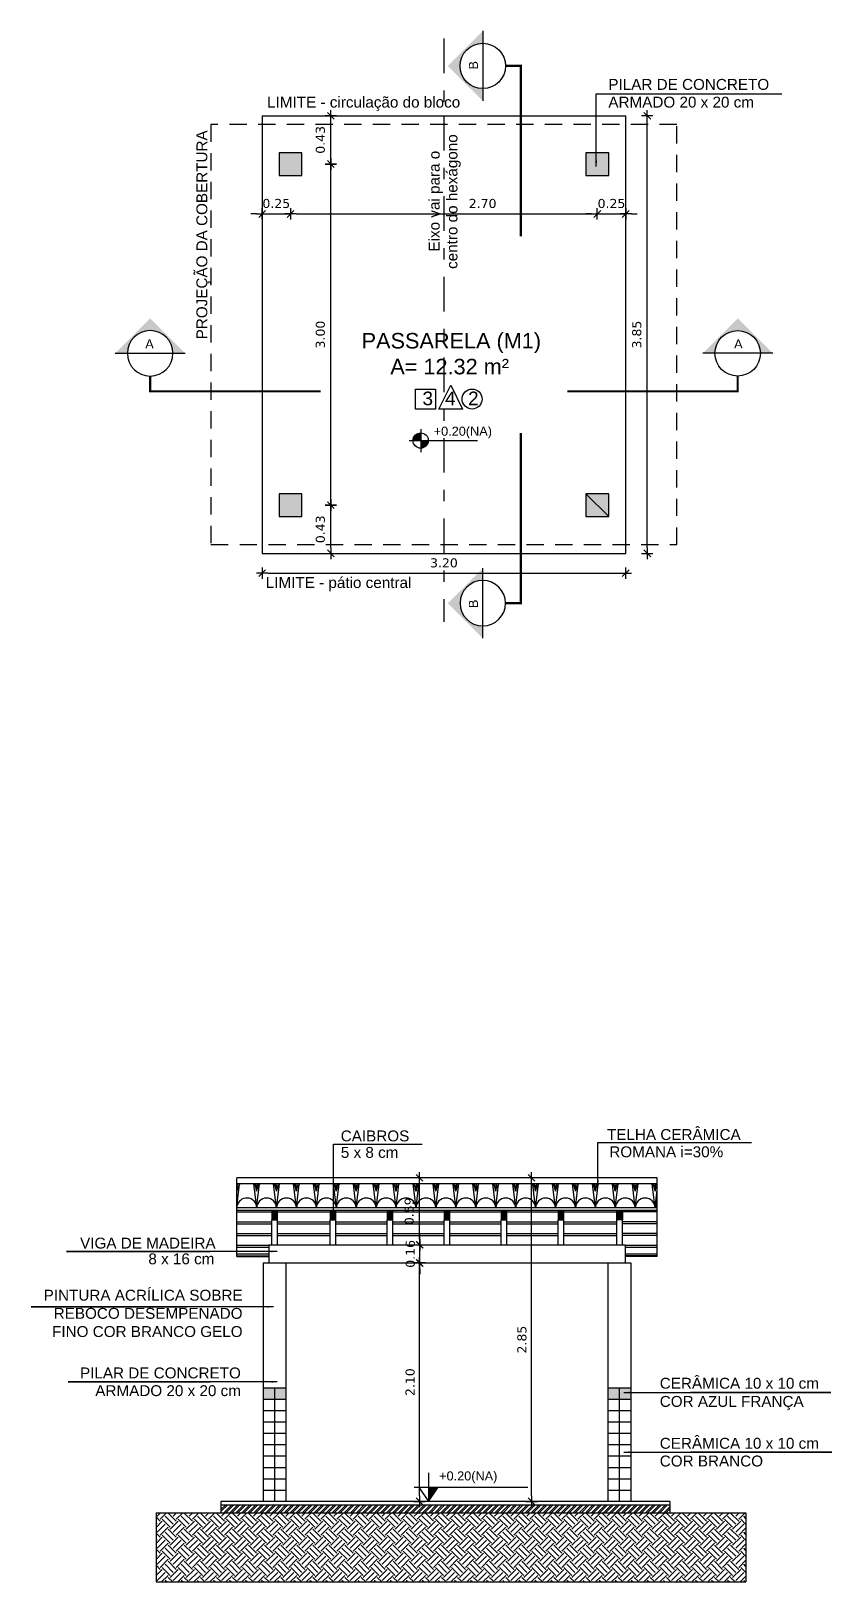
# Model space of a CAD drawing. Extents: x 82 to 278, y 2 to 93.
# Drawn here: x 111.96 to 119.01, y 27.45 to 41.11 of the extents above; entities that cross this region are included whole.
import ezdxf
from ezdxf.enums import TextEntityAlignment as Align

# ---------------------------------------------------------------- set-up
doc = ezdxf.new("R2010")
doc.units = 0
doc.header["$LTSCALE"] = 0.8
doc.header["$MEASUREMENT"] = 0
doc.linetypes.add('DASHDOT', pattern=[25.4, 12.7, -6.35, 0, -6.35])
doc.linetypes.add('HIDDEN', pattern=[9.525, 6.35, -3.175])
doc.layers.get('0').update_dxf_attribs({"linetype": 'CONTINUOUS'})
doc.layers.get('DEFPOINTS').update_dxf_attribs({"linetype": 'CONTINUOUS'})
for name, color, linetype in [('01', 1, 'CONTINUOUS'), ('0_HATCH', 1, 'CONTINUOUS'), ('A-01', 3, 'CONTINUOUS'), ('A-CHAO_FACHADA', 8, 'CONTINUOUS'), ('A-COTAS', 1, 'CONTINUOUS'), ('A-PARED-EIXO', 8, 'DASHDOT'), ('A-PAREDE', 5, 'CONTINUOUS'), ('A-PISOS-NIVEL', 1, 'CONTINUOUS'), ('A-PROJCOBERTURA', 7, 'HIDDEN'), ('ARQ-CTA-1_050', 1, 'CONTINUOUS'), ('ARQ-PIS-CORTE', 2, 'CONTINUOUS'), ('ARQ-SMB-1_050', 1, 'CONTINUOUS'), ('ARQ-SMB-1_100', 1, 'CONTINUOUS'), ('ARQ-TXT-1_050', 2, 'CONTINUOUS'), ('ARQ-TXT-1_075', 2, 'CONTINUOUS'), ('BL-AR-TELHA 2', 2, 'CONTINUOUS'), ('EST-MET-VISTA1', 1, 'CONTINUOUS')]:
    doc.layers.add(name, color=color, linetype=linetype)
doc.styles.add('A20', font='arial.ttf', dxfattribs={"height": 0.2})
doc.styles.add('ESC-50-A20', font='arial.ttf', dxfattribs={"height": 0.1})
doc.styles.add('FNDE Texto Cota 0025', font='verdana.ttf', dxfattribs={"height": 0.04})
doc.styles.add('FNDE Texto Cota 0050', font='verdana.ttf', dxfattribs={"height": 0.08})
doc.dimstyles.new('FNDE 1-0025', dxfattribs={"dimscale": 5, "dimtxt": 0.04, "dimasz": 0.01, "dimexe": 0.15, "dimexo": 0.15, "dimgap": 0.005, "dimtad": 1, "dimzin": 1, "dimdsep": 46, "dimtxsty": 'FNDE Texto Cota 0025', "dimblk": 'tic', "dimcen": 0.015, "dimdle": 0.15, "dimse1": 1, "dimse2": 1, "dimclrd": 251, "dimclre": 251, "dimclrt": 256, "dimaunit": 1, "dimadec": 3, "dimazin": 0, "dimtfac": 1, "dimtix": 1, "dimtmove": 2, "dimatfit": 3, "dimfxl": 0.15, "dimtvp": 1, "dimtolj": 1, "dimtzin": 0, "dimarcsym": 0})
doc.dimstyles.new('FNDE 1-0050', dxfattribs={"dimscale": 5, "dimtxt": 0.08, "dimasz": 0.01, "dimexe": 0.15, "dimexo": 0.15, "dimgap": 0.01, "dimtad": 1, "dimzin": 1, "dimdsep": 46, "dimtxsty": 'FNDE Texto Cota 0050', "dimblk": 'tic', "dimcen": 0.015, "dimdle": 0.15, "dimse1": 1, "dimse2": 1, "dimclrd": 251, "dimclre": 251, "dimclrt": 1, "dimaunit": 1, "dimadec": 3, "dimazin": 0, "dimtfac": 1, "dimtix": 1, "dimtmove": 2, "dimatfit": 3, "dimfxl": 0.15, "dimtvp": 1, "dimtolj": 1, "dimtzin": 0, "dimarcsym": 0})
pattern_1 = [(45, (218.75362, -30.493928), (-0.0067351921, 0.0067351921), [])]

# ---------------------------------------------------------------- blocks, each defined once
blk = doc.blocks.new('tic')
at = {"color": 251}
for p, q in [((-1, 0), (1, 0)), ((0, -1), (0, 1))]:
    blk.add_line(p, q, dxfattribs=at)
blk.add_line((-0.6, -0.6), (0.6, 0.6))
blk = doc.blocks.new('*D7')
at = {"layer": 'ARQ-CTA-1_050', "color": 251, "lineweight": -2, "transparency": 16777216}
blk.add_line((114.048, 36.332), (117.148, 36.332), dxfattribs=at)
at = {"layer": 'DEFPOINTS', "color": 0, "transparency": 16777216}
for p in [(113.998, 36.619), (117.198, 36.619), (117.198, 36.332)]:
    blk.add_point(p, dxfattribs=at)
at = {"layer": 'ARQ-CTA-1_050', "color": 251, "lineweight": -2, "transparency": 16777216, "xscale": 0.05, "yscale": 0.05, "zscale": 0.05, "rotation": 180}
blk.add_blockref('tic', (113.998, 36.332), dxfattribs=at)
at = {"layer": 'ARQ-CTA-1_050', "color": 251, "lineweight": -2, "transparency": 16777216, "xscale": 0.05, "yscale": 0.05, "zscale": 0.05}
blk.add_blockref('tic', (117.198, 36.332), dxfattribs=at)
at = {"layer": 'ARQ-CTA-1_050', "color": 1, "transparency": 16777216, "insert": (115.598, 36.423), "char_height": 0.08, "attachment_point": 5, "style": 'FNDE Texto Cota 0050'}
blk.add_mtext('\\A1;3.20', dxfattribs=at)
blk = doc.blocks.new('*D8')
at = {"layer": 'ARQ-CTA-1_050', "color": 251, "lineweight": -2, "transparency": 16777216}
blk.add_line((117.388, 36.557), (117.388, 40.311), dxfattribs=at)
at = {"layer": 'DEFPOINTS', "color": 0, "transparency": 16777216}
for p in [(116.492, 40.361), (117.388, 40.361), (116.492, 36.507)]:
    blk.add_point(p, dxfattribs=at)
at = {"layer": 'ARQ-CTA-1_050', "color": 251, "lineweight": -2, "transparency": 16777216, "xscale": 0.05, "yscale": 0.05, "zscale": 0.05}
for p, rotation in [((117.388, 40.361), 90), ((117.388, 36.507), 270)]:
    blk.add_blockref('tic', p, dxfattribs=dict(at, rotation=rotation))
at = {"layer": 'ARQ-CTA-1_050', "color": 1, "transparency": 16777216, "insert": (117.296, 38.434), "char_height": 0.08, "attachment_point": 5, "rotation": 90, "style": 'FNDE Texto Cota 0050'}
blk.add_mtext('\\A1;3.85', dxfattribs=at)
blk = doc.blocks.new('*D22')
at = {"layer": 'ARQ-CTA-1_050', "color": 251, "lineweight": -2, "transparency": 16777216}
for p, q in [((113.948, 39.496), (113.898, 39.496)), ((113.998, 39.496), (114.248, 39.496)), ((114.298, 39.496), (114.348, 39.496))]:
    blk.add_line(p, q, dxfattribs=at)
at = {"layer": 'DEFPOINTS', "color": 0, "transparency": 16777216}
for p in [(113.998, 40.361), (114.248, 39.936), (114.248, 39.496)]:
    blk.add_point(p, dxfattribs=at)
at = {"layer": 'ARQ-CTA-1_050', "color": 251, "lineweight": -2, "transparency": 16777216, "xscale": 0.05, "yscale": 0.05, "zscale": 0.05}
blk.add_blockref('tic', (113.998, 39.496), dxfattribs=at)
at = {"layer": 'ARQ-CTA-1_050', "color": 251, "lineweight": -2, "transparency": 16777216, "xscale": 0.05, "yscale": 0.05, "zscale": 0.05, "rotation": 180}
blk.add_blockref('tic', (114.248, 39.496), dxfattribs=at)
at = {"layer": 'ARQ-CTA-1_050', "color": 1, "transparency": 16777216, "insert": (114.123, 39.588), "char_height": 0.08, "attachment_point": 5, "style": 'FNDE Texto Cota 0050'}
blk.add_mtext('\\A1;0.25', dxfattribs=at)
blk = doc.blocks.new('*D23')
at = {"layer": 'ARQ-CTA-1_050', "color": 251, "lineweight": -2, "transparency": 16777216}
blk.add_line((114.298, 39.496), (116.898, 39.496), dxfattribs=at)
at = {"layer": 'DEFPOINTS', "color": 0, "transparency": 16777216}
for p in [(114.248, 39.936), (116.948, 39.936), (116.948, 39.496)]:
    blk.add_point(p, dxfattribs=at)
at = {"layer": 'ARQ-CTA-1_050', "color": 251, "lineweight": -2, "transparency": 16777216, "xscale": 0.05, "yscale": 0.05, "zscale": 0.05, "rotation": 180}
blk.add_blockref('tic', (114.248, 39.496), dxfattribs=at)
at = {"layer": 'ARQ-CTA-1_050', "color": 251, "lineweight": -2, "transparency": 16777216, "xscale": 0.05, "yscale": 0.05, "zscale": 0.05}
blk.add_blockref('tic', (116.948, 39.496), dxfattribs=at)
at = {"layer": 'ARQ-CTA-1_050', "color": 1, "transparency": 16777216, "insert": (115.939, 39.588), "char_height": 0.08, "attachment_point": 5, "style": 'FNDE Texto Cota 0050'}
blk.add_mtext('\\A1;2.70', dxfattribs=at)
blk = doc.blocks.new('*D24')
at = {"layer": 'ARQ-CTA-1_050', "color": 251, "lineweight": -2, "transparency": 16777216}
for p, q in [((116.898, 39.496), (116.848, 39.496)), ((116.948, 39.496), (117.198, 39.496)), ((117.248, 39.496), (117.298, 39.496))]:
    blk.add_line(p, q, dxfattribs=at)
at = {"layer": 'DEFPOINTS', "color": 0, "transparency": 16777216}
for p in [(116.948, 39.936), (117.198, 39.936), (117.198, 39.496)]:
    blk.add_point(p, dxfattribs=at)
at = {"layer": 'ARQ-CTA-1_050', "color": 251, "lineweight": -2, "transparency": 16777216, "xscale": 0.05, "yscale": 0.05, "zscale": 0.05}
blk.add_blockref('tic', (116.948, 39.496), dxfattribs=at)
at = {"layer": 'ARQ-CTA-1_050', "color": 251, "lineweight": -2, "transparency": 16777216, "xscale": 0.05, "yscale": 0.05, "zscale": 0.05, "rotation": 180}
blk.add_blockref('tic', (117.198, 39.496), dxfattribs=at)
at = {"layer": 'ARQ-CTA-1_050', "color": 1, "transparency": 16777216, "insert": (117.073, 39.588), "char_height": 0.08, "attachment_point": 5, "style": 'FNDE Texto Cota 0050'}
blk.add_mtext('\\A1;0.25', dxfattribs=at)
blk = doc.blocks.new('*D25')
at = {"layer": 'ARQ-CTA-1_050', "color": 251, "lineweight": -2, "transparency": 16777216}
blk.add_line((114.603, 36.557), (114.603, 36.882), dxfattribs=at)
at = {"layer": 'DEFPOINTS', "color": 0, "transparency": 16777216}
for p in [(114.248, 36.932), (114.603, 36.932), (113.998, 36.507)]:
    blk.add_point(p, dxfattribs=at)
at = {"layer": 'ARQ-CTA-1_050', "color": 251, "lineweight": -2, "transparency": 16777216, "xscale": 0.05, "yscale": 0.05, "zscale": 0.05}
for p, rotation in [((114.603, 36.932), 90), ((114.603, 36.507), 270)]:
    blk.add_blockref('tic', p, dxfattribs=dict(at, rotation=rotation))
at = {"layer": 'ARQ-CTA-1_050', "color": 1, "transparency": 16777216, "insert": (114.511, 36.719), "char_height": 0.08, "attachment_point": 5, "rotation": 90, "style": 'FNDE Texto Cota 0050'}
blk.add_mtext('\\A1;0.43', dxfattribs=at)
blk = doc.blocks.new('*D26')
at = {"layer": 'ARQ-CTA-1_050', "color": 251, "lineweight": -2, "transparency": 16777216}
blk.add_line((114.603, 36.982), (114.603, 39.886), dxfattribs=at)
at = {"layer": 'DEFPOINTS', "color": 0, "transparency": 16777216}
for p in [(114.248, 39.936), (114.603, 39.936), (114.248, 36.932)]:
    blk.add_point(p, dxfattribs=at)
at = {"layer": 'ARQ-CTA-1_050', "color": 251, "lineweight": -2, "transparency": 16777216, "xscale": 0.05, "yscale": 0.05, "zscale": 0.05}
for p, rotation in [((114.603, 39.936), 90), ((114.603, 36.932), 270)]:
    blk.add_blockref('tic', p, dxfattribs=dict(at, rotation=rotation))
at = {"layer": 'ARQ-CTA-1_050', "color": 1, "transparency": 16777216, "insert": (114.511, 38.434), "char_height": 0.08, "attachment_point": 5, "rotation": 90, "style": 'FNDE Texto Cota 0050'}
blk.add_mtext('\\A1;3.00', dxfattribs=at)
blk = doc.blocks.new('*D27')
at = {"layer": 'ARQ-CTA-1_050', "color": 251, "lineweight": -2, "transparency": 16777216}
blk.add_line((114.603, 39.986), (114.603, 40.311), dxfattribs=at)
at = {"layer": 'DEFPOINTS', "color": 0, "transparency": 16777216}
for p in [(114.248, 40.361), (114.603, 40.361), (114.248, 39.936)]:
    blk.add_point(p, dxfattribs=at)
at = {"layer": 'ARQ-CTA-1_050', "color": 251, "lineweight": -2, "transparency": 16777216, "xscale": 0.05, "yscale": 0.05, "zscale": 0.05}
for p, rotation in [((114.603, 40.361), 90), ((114.603, 39.936), 270)]:
    blk.add_blockref('tic', p, dxfattribs=dict(at, rotation=rotation))
at = {"layer": 'ARQ-CTA-1_050', "color": 1, "transparency": 16777216, "insert": (114.511, 40.149), "char_height": 0.08, "attachment_point": 5, "rotation": 90, "style": 'FNDE Texto Cota 0050'}
blk.add_mtext('\\A1;0.43', dxfattribs=at)
blk = doc.blocks.new('FNDE-Ind Corte-1_050')
blk.add_hatch(color=251).paths.add_polyline_path([(242.306, -4.253), (242.414, -4.253, -1), (242.814, -4.253), (242.922, -4.253), (242.614, -3.945)])
at = {"color": 251, "linetype": 'Continuous'}
blk.add_line((242.922, -4.253), (242.306, -4.253), dxfattribs=at)
blk.add_circle((242.614, -4.253), 0.2, dxfattribs=at)
blk = doc.blocks.new('*D28')
at = {"layer": 'ARQ-CTA-1_050', "color": 251, "lineweight": -2, "transparency": 16777216}
blk.add_line((115.384, 28.208), (115.384, 30.208), dxfattribs=at)
at = {"layer": 'DEFPOINTS', "color": 0, "transparency": 16777216}
for p in [(115.384, 30.258), (115.384, 30.258), (115.384, 28.158)]:
    blk.add_point(p, dxfattribs=at)
at = {"layer": 'ARQ-CTA-1_050', "color": 251, "lineweight": -2, "transparency": 16777216, "xscale": 0.05, "yscale": 0.05, "zscale": 0.05}
for p, rotation in [((115.384, 30.258), 90), ((115.384, 28.158), 270)]:
    blk.add_blockref('tic', p, dxfattribs=dict(at, rotation=rotation))
at = {"layer": 'ARQ-CTA-1_050', "color": 1, "transparency": 16777216, "insert": (115.301, 29.208), "char_height": 0.08, "attachment_point": 5, "rotation": 90, "style": 'FNDE Texto Cota 0050'}
blk.add_mtext('\\A1;2.10', dxfattribs=at)
blk = doc.blocks.new('*D29')
at = {"layer": 'ARQ-CTA-1_050', "color": 251, "lineweight": -2, "transparency": 16777216}
for p, q in [((115.386, 30.468), (115.386, 30.518)), ((115.386, 30.258), (115.386, 30.418)), ((115.386, 30.208), (115.386, 30.158))]:
    blk.add_line(p, q, dxfattribs=at)
at = {"layer": 'DEFPOINTS', "color": 0, "transparency": 16777216}
for p in [(115.386, 30.418), (115.386, 30.418), (115.386, 30.258)]:
    blk.add_point(p, dxfattribs=at)
at = {"layer": 'ARQ-CTA-1_050', "color": 251, "lineweight": -2, "transparency": 16777216, "xscale": 0.05, "yscale": 0.05, "zscale": 0.05}
for p, rotation in [((115.386, 30.418), 270), ((115.386, 30.258), 90)]:
    blk.add_blockref('tic', p, dxfattribs=dict(at, rotation=rotation))
at = {"layer": 'ARQ-CTA-1_050', "color": 1, "transparency": 16777216, "insert": (115.303, 30.338), "char_height": 0.08, "attachment_point": 5, "rotation": 90, "style": 'FNDE Texto Cota 0050'}
blk.add_mtext('\\A1;0.16', dxfattribs=at)
blk = doc.blocks.new('*D30')
at = {"layer": 'ARQ-CTA-1_050', "color": 251, "lineweight": -2, "transparency": 16777216}
blk.add_line((115.384, 30.468), (115.384, 30.958), dxfattribs=at)
at = {"layer": 'DEFPOINTS', "color": 0, "transparency": 16777216}
for p in [(115.384, 31.008), (115.384, 31.008), (115.384, 30.418)]:
    blk.add_point(p, dxfattribs=at)
at = {"layer": 'ARQ-CTA-1_050', "color": 251, "lineweight": -2, "transparency": 16777216, "xscale": 0.05, "yscale": 0.05, "zscale": 0.05}
for p, rotation in [((115.384, 31.008), 90), ((115.384, 30.418), 270)]:
    blk.add_blockref('tic', p, dxfattribs=dict(at, rotation=rotation))
at = {"layer": 'ARQ-CTA-1_050', "color": 1, "transparency": 16777216, "insert": (115.293, 30.713), "char_height": 0.08, "attachment_point": 5, "rotation": 90, "style": 'FNDE Texto Cota 0050'}
blk.add_mtext('\\A1;0.59', dxfattribs=at)
blk = doc.blocks.new('*D31')
at = {"layer": 'ARQ-CTA-1_050', "color": 251, "lineweight": -2, "transparency": 16777216}
blk.add_line((116.369, 28.208), (116.369, 30.958), dxfattribs=at)
at = {"layer": 'DEFPOINTS', "color": 0, "transparency": 16777216}
for p in [(116.369, 31.008), (116.369, 31.008), (116.369, 28.158)]:
    blk.add_point(p, dxfattribs=at)
at = {"layer": 'ARQ-CTA-1_050', "color": 251, "lineweight": -2, "transparency": 16777216, "xscale": 0.05, "yscale": 0.05, "zscale": 0.05}
for p, rotation in [((116.369, 31.008), 90), ((116.369, 28.158), 270)]:
    blk.add_blockref('tic', p, dxfattribs=dict(at, rotation=rotation))
at = {"layer": 'ARQ-CTA-1_050', "color": 1, "transparency": 16777216, "insert": (116.285, 29.583), "char_height": 0.08, "attachment_point": 5, "rotation": 90, "style": 'FNDE Texto Cota 0050'}
blk.add_mtext('\\A1;2.85', dxfattribs=at)
blk = doc.blocks.new('FNDE-Nível Planta-1_050')
at = {"linetype": 'Continuous', "ltscale": 0.5}
h = blk.add_hatch(color=251, dxfattribs=at)
h.paths.add_polyline_path([(135.698, 5.827), (135.698, 5.894, 0.414214), (135.631, 5.827)])
h.paths.add_polyline_path([(135.698, 5.827), (135.698, 5.76, 0.414214), (135.766, 5.827)])
at = {"color": 251}
for p, q in [((135.698, 5.928), (135.698, 5.726)), ((135.598, 5.827), (135.766, 5.827)), ((135.766, 5.827), (136.198, 5.827))]:
    blk.add_line(p, q, dxfattribs=at)
blk.add_circle((135.698, 5.827), 0.0672, dxfattribs=at)
blk = doc.blocks.new('FNDE-Nível Corte-1_050')
blk.add_hatch(color=251).paths.add_polyline_path([(140.657, -0.187), (140.741, -0.187), (140.657, -0.313)])
at = {"color": 251}
for p, q in [((140.657, -0.061), (140.657, -0.313)), ((140.531, -0.187), (141.531, -0.187))]:
    blk.add_line(p, q, dxfattribs=at)
blk.add_lwpolyline([(140.573, -0.187), (140.657, -0.313), (140.741, -0.187)], dxfattribs=at)

msp = doc.modelspace()

# ---------------------------------------------------------------- hatches: boundary and pattern name
h = msp.add_hatch()
h.set_pattern_fill('EARTH', color=252, scale=0.4, angle=45)
h.set_pattern_definition([(45, (1.51979, 0), (1e-17, 0.14142136), [0.1, -0.1]), (45, (1.49327, 0.02652), (1e-17, 0.14142136), [0.1, -0.1]), (45, (1.46676, 0.05303), (1e-17, 0.14142136), [0.1, -0.1]), (135, (1.46676, 0.07071), (-0.14142136, 3e-17), [0.1, -0.1]), (135, (1.49327, 0.09723), (-0.14142136, 3e-17), [0.1, -0.1]), (135, (1.51979, 0.12374), (-0.14142136, 3e-17), [0.1, -0.1])])
h.paths.add_polyline_path([(118.25671, 28.05792), (113.06443, 28.05792), (113.06443, 27.44827), (118.25671, 27.44827)])
h = msp.add_hatch()
h.set_pattern_fill('ANSI32', color=251, scale=0.1)
h.set_pattern_definition([(45, (879.721962, 127.75905), (-0.0265165043, 0.0265165043), []), (45, (879.73964, 127.75905), (-0.0265165043, 0.0265165043), [])])
h.paths.add_polyline_path([(117.58304, 28.05792), (117.58304, 28.12792), (113.63562, 28.12792), (113.63562, 28.05792)])
at = {"layer": '0_HATCH'}
for points in [[(114.00853, 29.15792), (114.20853, 29.15792), (114.20853, 29.05792), (114.00853, 29.05792)], [(117.04445, 29.15792), (117.24445, 29.15792), (117.24445, 29.05792), (117.04445, 29.05792)]]:
    msp.add_hatch(color=160, dxfattribs=at).paths.add_polyline_path(points)
at = {"layer": 'A-COTAS'}
h = msp.add_hatch(color=253, dxfattribs=at)
h.dxf.hatch_style = 1
h.paths.add_polyline_path([(114.34838, 40.03592), (114.14838, 40.03592), (114.14838, 39.83592), (114.34838, 39.83592)])
h = msp.add_hatch(color=253, dxfattribs=at)
h.dxf.hatch_style = 1
h.paths.add_polyline_path([(117.04838, 40.03592), (116.84838, 40.03592), (116.84838, 39.83592), (117.04838, 39.83592)])
h = msp.add_hatch(color=253, dxfattribs=at)
h.dxf.hatch_style = 1
h.paths.add_polyline_path([(114.34838, 37.03184), (114.14838, 37.03184), (114.14838, 36.83184), (114.34838, 36.83184)])
h = msp.add_hatch(color=253, dxfattribs=at)
h.dxf.hatch_style = 1
h.paths.add_polyline_path([(117.04838, 37.03184), (116.84838, 37.03184), (116.84838, 36.83184), (117.04838, 36.83184)])
h = msp.add_hatch(dxfattribs=at)
h.set_pattern_fill('ANSI31', color=252, scale=0.003)
h.set_pattern_definition(pattern_1)
h.paths.add_polyline_path([(114.13353, 30.71936), (114.08353, 30.71936), (114.08353, 30.63718), (114.13353, 30.63718)])
h = msp.add_hatch(dxfattribs=at)
h.set_pattern_fill('ANSI31', color=252, scale=0.003)
h.set_pattern_definition([(45, (219.268384, -30.493928), (-0.0067351921, 0.0067351921), [])])
h.paths.add_polyline_path([(114.64829, 30.71936), (114.59829, 30.71936), (114.59829, 30.63718), (114.64829, 30.63718)])
h = msp.add_hatch(dxfattribs=at)
h.set_pattern_fill('ANSI31', color=252, scale=0.003)
h.set_pattern_definition([(45, (219.769984, -30.493928), (-0.0067351921, 0.0067351921), [])])
h.paths.add_polyline_path([(115.14989, 30.71936), (115.09989, 30.71936), (115.09989, 30.63718), (115.14989, 30.63718)])
h = msp.add_hatch(dxfattribs=at)
h.set_pattern_fill('ANSI31', color=252, scale=0.003)
h.set_pattern_definition([(45, (220.271584, -30.493928), (-0.0067351921, 0.0067351921), [])])
h.paths.add_polyline_path([(115.65149, 30.71936), (115.60149, 30.71936), (115.60149, 30.63718), (115.65149, 30.63718)])
h = msp.add_hatch(dxfattribs=at)
h.set_pattern_fill('ANSI31', color=252, scale=0.003)
h.set_pattern_definition([(45, (220.773184, -30.493928), (-0.0067351921, 0.0067351921), [])])
h.paths.add_polyline_path([(116.15309, 30.71936), (116.10309, 30.71936), (116.10309, 30.63718), (116.15309, 30.63718)])
h = msp.add_hatch(dxfattribs=at)
h.set_pattern_fill('ANSI31', color=252, scale=0.003)
h.set_pattern_definition([(45, (221.274784, -30.493928), (-0.0067351921, 0.0067351921), [])])
h.paths.add_polyline_path([(116.65469, 30.71936), (116.60469, 30.71936), (116.60469, 30.63718), (116.65469, 30.63718)])
h = msp.add_hatch(dxfattribs=at)
h.set_pattern_fill('ANSI31', color=252, scale=0.003)
h.set_pattern_definition(pattern_1)
h.paths.add_polyline_path([(117.11945, 30.71936), (117.16945, 30.71936), (117.16945, 30.63718), (117.11945, 30.63718)])

# ---------------------------------------------------------------- linework, layer by layer
at = {"color": 252}
msp.add_line((113.06443, 27.44827), (118.25671, 27.44827), dxfattribs=at)
for points in [[(113.06443, 28.05792), (113.06443, 27.44827)], [(118.25671, 28.05792), (118.25671, 27.44827)]]:
    msp.add_lwpolyline(points, dxfattribs=at)
at = {"layer": '01', "color": 251}
for p, q in [((114.00853, 29.15792), (114.20853, 29.15792)), ((114.10853, 29.15792), (114.10853, 28.15792)), ((117.04445, 29.15792), (117.24445, 29.15792)), ((117.14445, 28.15792), (117.14445, 29.15792)), ((114.00853, 29.05792), (114.20853, 29.05792)), ((114.00853, 28.95792), (114.20853, 28.95792)), ((117.04445, 29.05792), (117.24445, 29.05792)), ((117.04445, 28.95792), (117.24445, 28.95792)), ((114.00853, 28.85792), (114.20853, 28.85792)), ((117.04445, 28.85792), (117.24445, 28.85792)), ((114.00853, 28.75792), (114.20853, 28.75792)), ((117.04445, 28.75792), (117.24445, 28.75792)), ((114.00853, 28.65792), (114.20853, 28.65792)), ((114.00853, 28.55792), (114.20853, 28.55792)), ((117.04445, 28.65792), (117.24445, 28.65792)), ((117.04445, 28.55792), (117.24445, 28.55792)), ((114.00853, 28.45792), (114.20853, 28.45792)), ((117.04445, 28.45792), (117.24445, 28.45792)), ((114.00853, 28.35792), (114.20853, 28.35792)), ((117.04445, 28.35792), (117.24445, 28.35792)), ((114.00853, 28.25792), (114.20853, 28.25792)), ((117.04445, 28.25792), (117.24445, 28.25792))]:
    msp.add_line(p, q, dxfattribs=at)
at = {"layer": 'A-01'}
for p, q in [((117.47649, 31.00792), (113.77649, 31.00792)), ((113.77649, 30.31391), (113.77649, 31.00792)), ((117.47649, 30.31391), (117.47649, 31.00792)), ((117.47649, 30.95584), (113.77649, 30.95584)), ((113.77649, 30.71936), (113.77649, 30.76936)), ((117.47649, 30.74235), (113.77649, 30.74235)), ((113.77649, 30.31391), (114.05853, 30.31391)), ((117.47649, 30.31391), (117.19445, 30.31391))]:
    msp.add_line(p, q, dxfattribs=at)
at = {"layer": 'A-CHAO_FACHADA'}
for p, q in [((117.04838, 36.83184), (116.84838, 37.03184)), ((113.77649, 30.70731), (114.08353, 30.70731)), ((113.77649, 30.6211), (114.08353, 30.6211)), ((113.77649, 30.60386), (114.08353, 30.60386)), ((114.13353, 30.70731), (114.59829, 30.70731)), ((114.13353, 30.6211), (114.59829, 30.6211)), ((114.13353, 30.60386), (114.59829, 30.60386)), ((114.64829, 30.70731), (115.09989, 30.70731)), ((114.64829, 30.6211), (115.09989, 30.6211)), ((114.64829, 30.60386), (115.09989, 30.60386)), ((115.14989, 30.70731), (115.60149, 30.70731)), ((115.14989, 30.6211), (115.60149, 30.6211)), ((115.14989, 30.60386), (115.60149, 30.60386)), ((115.65149, 30.70731), (116.10309, 30.70731)), ((115.65149, 30.6211), (116.10309, 30.6211)), ((115.65149, 30.60386), (116.10309, 30.60386)), ((116.15309, 30.70731), (116.60469, 30.70731)), ((116.15309, 30.6211), (116.60469, 30.6211)), ((116.15309, 30.60386), (116.60469, 30.60386)), ((116.65469, 30.70731), (117.11945, 30.70731)), ((116.65469, 30.6211), (117.11945, 30.6211)), ((116.65469, 30.60386), (117.11945, 30.60386)), ((117.47649, 30.70731), (117.16945, 30.70731)), ((117.47649, 30.6211), (117.16945, 30.6211)), ((117.47649, 30.60386), (117.16945, 30.60386)), ((113.77649, 30.51765), (114.08353, 30.51765)), ((113.77649, 30.50041), (114.08353, 30.50041)), ((114.13353, 30.51765), (114.59829, 30.51765)), ((114.13353, 30.50041), (114.59829, 30.50041)), ((114.64829, 30.51765), (115.09989, 30.51765)), ((114.64829, 30.50041), (115.09989, 30.50041)), ((115.14989, 30.51765), (115.60149, 30.51765)), ((115.14989, 30.50041), (115.60149, 30.50041)), ((115.65149, 30.51765), (116.10309, 30.51765)), ((115.65149, 30.50041), (116.10309, 30.50041)), ((116.15309, 30.51765), (116.60469, 30.51765)), ((116.15309, 30.50041), (116.60469, 30.50041)), ((116.65469, 30.51765), (117.11945, 30.51765)), ((116.65469, 30.50041), (117.11945, 30.50041)), ((117.47649, 30.51765), (117.16945, 30.51765)), ((117.47649, 30.50041), (117.16945, 30.50041)), ((113.77649, 30.4142), (114.05853, 30.4142)), ((113.77649, 30.39696), (114.05853, 30.39696)), ((113.77649, 30.33772), (114.05853, 30.33772)), ((117.19445, 30.4142), (117.47649, 30.4142)), ((117.19445, 30.39696), (117.47649, 30.39696)), ((117.19445, 30.33772), (117.47649, 30.33772)), ((113.77649, 30.32048), (114.05853, 30.32048)), ((117.47649, 30.32048), (117.19445, 30.32048))]:
    msp.add_line(p, q, dxfattribs=at)
at = {"layer": 'A-PARED-EIXO', "color": 0, "ltscale": 0.03}
for p, q in [((115.59838, 41.04211), (115.59838, 40.36112)), ((115.59838, 40.36112), (115.59838, 35.90531))]:
    msp.add_line(p, q, dxfattribs=at)
at = {"layer": 'A-PAREDE'}
for p, q in [((113.06443, 28.05792), (118.25671, 28.05792)), ((113.63562, 28.12792), (117.58552, 28.12792)), ((113.63562, 28.12792), (113.63562, 28.05792)), ((117.58552, 28.12792), (117.58552, 28.05792))]:
    msp.add_line(p, q, dxfattribs=at)
for points in [[(114.34838, 40.03592), (114.14838, 40.03592), (114.14838, 39.83592), (114.34838, 39.83592)], [(117.04838, 40.03592), (116.84838, 40.03592), (116.84838, 39.83592), (117.04838, 39.83592)], [(114.34838, 37.03184), (114.14838, 37.03184), (114.14838, 36.83184), (114.34838, 36.83184)], [(117.04838, 37.03184), (116.84838, 37.03184), (116.84838, 36.83184), (117.04838, 36.83184)]]:
    msp.add_lwpolyline(points, close=True, dxfattribs=at)
at = {"layer": 'A-PISOS-NIVEL', "color": 2}
for p, q in [((113.99838, 40.36112), (113.99838, 36.50664)), ((113.99838, 40.36112), (117.19838, 40.36112)), ((117.19838, 36.50664), (117.19838, 40.36112)), ((113.99838, 36.50664), (117.19838, 36.50664))]:
    msp.add_line(p, q, dxfattribs=at)
at = {"layer": 'A-PROJCOBERTURA', "ltscale": 0.03}
msp.add_lwpolyline([(113.54838, 36.58388), (117.64838, 36.58388), (117.64838, 40.28388), (113.54838, 40.28388)], close=True, dxfattribs=at)
at = {"layer": 'ARQ-PIS-CORTE'}
for p, q in [((117.58552, 28.15792), (113.63562, 28.15792)), ((113.63562, 28.15792), (113.63562, 28.12792)), ((117.58552, 28.15792), (117.58552, 28.12792))]:
    msp.add_line(p, q, dxfattribs=at)
at = {"layer": 'ARQ-SMB-1_050', "color": 251, "linetype": 'DASHDOT', "ltscale": 0.3}
for points in [[(116.13986, 40.79969, 0.02, 0.02, 0), (116.27528, 40.79969, 0.02, 0.02, 0), (116.27528, 39.29969, 0, 0, 0)], [(113.01308, 38.06946, 0.02, 0.02, 0), (113.01308, 37.93404, 0.02, 0.02, 0), (114.51308, 37.93404, 0, 0, 0)], [(118.18368, 38.06946, 0.02, 0.02, 0), (118.18368, 37.93404, 0.02, 0.02, 0), (116.68368, 37.93404, 0, 0, 0)], [(116.13986, 36.06807, 0.02, 0.02, 0), (116.27528, 36.06807, 0.02, 0.02, 0), (116.27528, 37.56807, 0, 0, 0)]]:
    msp.add_lwpolyline(points, format="xyseb", dxfattribs=at)
at = {"layer": 'ARQ-SMB-1_100'}
msp.add_lwpolyline([(115.65805, 37.98729), (115.76255, 37.77829), (115.55355, 37.77829), (115.65805, 37.98729)], dxfattribs=at)
msp.add_lwpolyline([(115.34865, 37.95429), (115.52465, 37.95429), (115.52465, 37.77829), (115.34865, 37.77829)], close=True, dxfattribs=at)
msp.add_circle((115.8461, 37.86629), 0.088, dxfattribs=at)
at = {"layer": 'BL-AR-TELHA 2'}
for p, q in [((113.77535, 30.89463), (113.78272, 30.95584)), ((113.77649, 30.75181), (113.8005, 30.95129)), ((113.95035, 30.74235), (113.9252, 30.95129)), ((113.94978, 30.8899), (113.94184, 30.95584)), ((113.94978, 30.89463), (113.95715, 30.95584)), ((113.94978, 30.74235), (113.97493, 30.95129)), ((114.12478, 30.74235), (114.09963, 30.95129)), ((114.12421, 30.8899), (114.11627, 30.95584)), ((114.12478, 30.89463), (114.13215, 30.95584)), ((114.12478, 30.74235), (114.14993, 30.95129)), ((114.30035, 30.74235), (114.2752, 30.95129)), ((114.29921, 30.8899), (114.29127, 30.95584)), ((114.30035, 30.89463), (114.30772, 30.95584)), ((114.30035, 30.74235), (114.3255, 30.95129)), ((114.47592, 30.74235), (114.45077, 30.95129)), ((114.47478, 30.8899), (114.46684, 30.95584)), ((114.47592, 30.89463), (114.48329, 30.95584)), ((114.47592, 30.74235), (114.50107, 30.95129)), ((114.65149, 30.74235), (114.62634, 30.95129)), ((114.65035, 30.8899), (114.64241, 30.95584)), ((114.65092, 30.89463), (114.65829, 30.95584)), ((114.65092, 30.74235), (114.67607, 30.95129)), ((114.82649, 30.74235), (114.80134, 30.95129)), ((114.82535, 30.8899), (114.81741, 30.95584)), ((114.82649, 30.89463), (114.83386, 30.95584)), ((114.82649, 30.74235), (114.85164, 30.95129)), ((115.00206, 30.74235), (114.97691, 30.95129)), ((115.00092, 30.8899), (114.99298, 30.95584)), ((115.00206, 30.89463), (115.00943, 30.95584)), ((115.00206, 30.74235), (115.02721, 30.95129)), ((115.17763, 30.74235), (115.15248, 30.95129)), ((115.17649, 30.8899), (115.16855, 30.95584)), ((115.17706, 30.89463), (115.18443, 30.95584)), ((115.17706, 30.74235), (115.20221, 30.95129)), ((115.35263, 30.74235), (115.32748, 30.95129)), ((115.35149, 30.8899), (115.34355, 30.95584)), ((115.35263, 30.89463), (115.36, 30.95584)), ((115.35263, 30.74235), (115.37778, 30.95129)), ((115.5282, 30.74235), (115.50305, 30.95129)), ((115.52706, 30.8899), (115.51912, 30.95584)), ((115.5282, 30.89463), (115.53557, 30.95584)), ((115.5282, 30.74235), (115.55335, 30.95129)), ((115.70377, 30.74235), (115.67862, 30.95129)), ((115.70263, 30.8899), (115.69469, 30.95584)), ((115.7032, 30.89463), (115.71057, 30.95584)), ((115.7032, 30.74235), (115.72835, 30.95129)), ((115.87877, 30.74235), (115.85362, 30.95129)), ((115.87763, 30.8899), (115.86969, 30.95584)), ((115.87877, 30.89463), (115.88614, 30.95584)), ((115.87877, 30.74235), (115.90392, 30.95129)), ((116.05434, 30.74235), (116.02919, 30.95129)), ((116.0532, 30.8899), (116.04526, 30.95584)), ((116.05434, 30.89463), (116.06171, 30.95584)), ((116.05434, 30.74235), (116.07949, 30.95129)), ((116.22991, 30.74235), (116.20476, 30.95129)), ((116.22877, 30.8899), (116.22083, 30.95584)), ((116.22877, 30.8899), (116.22083, 30.95584)), ((116.22934, 30.74235), (116.25449, 30.95129)), ((116.22991, 30.89463), (116.23728, 30.95584)), ((116.40491, 30.74235), (116.37976, 30.95129)), ((116.40434, 30.88989), (116.3964, 30.95584)), ((116.40491, 30.89463), (116.41228, 30.95584)), ((116.40491, 30.74235), (116.43006, 30.95129)), ((116.58048, 30.74235), (116.55533, 30.95129)), ((116.57934, 30.88989), (116.5714, 30.95584)), ((116.58048, 30.89463), (116.58785, 30.95584)), ((116.58048, 30.74235), (116.60563, 30.95129)), ((116.75605, 30.74235), (116.7309, 30.95129)), ((116.75491, 30.88989), (116.74697, 30.95584)), ((116.75548, 30.74235), (116.78063, 30.95129)), ((116.75605, 30.89463), (116.76342, 30.95584)), ((116.93105, 30.74235), (116.9059, 30.95129)), ((116.92991, 30.88989), (116.92197, 30.95584)), ((116.93048, 30.88989), (116.92254, 30.95584)), ((116.93105, 30.89463), (116.93842, 30.95584)), ((116.93105, 30.74235), (116.9562, 30.95129)), ((117.10662, 30.74235), (117.08147, 30.95129)), ((117.10548, 30.88989), (117.09754, 30.95584)), ((117.10605, 30.89463), (117.11342, 30.95584)), ((117.10662, 30.74235), (117.13177, 30.95129)), ((117.28219, 30.74235), (117.25704, 30.95129)), ((117.28048, 30.88989), (117.27254, 30.95584)), ((117.28162, 30.89463), (117.28899, 30.95584)), ((117.28162, 30.74235), (117.30677, 30.95129)), ((117.45719, 30.74235), (117.43204, 30.95129)), ((117.45605, 30.88989), (117.44811, 30.95584)), ((117.45719, 30.89463), (117.46456, 30.95584)), ((117.45719, 30.74235), (117.47649, 30.9027))]:
    msp.add_line(p, q, dxfattribs=at)
for centre, start, end in [((113.86285, 30.8899), 131.095229, 180), ((113.86285, 30.8899), 0, 48.904771), ((114.03728, 30.8899), 131.095229, 180), ((114.03728, 30.8899), 0, 48.904771), ((114.21228, 30.8899), 131.095229, 180), ((114.21228, 30.8899), 0, 48.904771), ((114.38785, 30.8899), 131.095229, 180), ((114.38785, 30.8899), 0, 48.904771), ((114.56342, 30.8899), 131.095229, 180), ((114.56342, 30.8899), 0, 48.904771), ((114.73842, 30.8899), 131.095229, 180), ((114.73842, 30.8899), 0, 48.904771), ((114.91399, 30.8899), 131.095229, 180), ((114.91399, 30.8899), 0, 48.904771), ((115.08956, 30.8899), 131.095229, 180), ((115.08956, 30.8899), 0, 48.904771), ((115.26456, 30.8899), 131.095229, 180), ((115.26456, 30.8899), 0, 48.904771), ((115.44013, 30.8899), 131.095229, 180), ((115.44013, 30.8899), 0, 48.904771), ((115.6157, 30.8899), 131.095229, 180), ((115.6157, 30.8899), 0, 48.904771), ((115.7907, 30.8899), 131.095229, 180), ((115.7907, 30.8899), 0, 48.904771), ((115.96627, 30.8899), 131.095229, 180), ((115.96627, 30.8899), 0, 48.904771), ((116.14184, 30.88989), 131.095229, 180), ((116.14184, 30.88989), 0, 48.904771), ((116.14184, 30.88989), 0, 48.904771), ((116.31741, 30.88989), 131.095229, 180), ((116.31741, 30.88989), 0, 48.904771), ((116.49241, 30.88989), 131.095229, 180), ((116.49241, 30.88989), 0, 48.904771), ((116.66798, 30.88989), 131.095229, 180), ((116.66798, 30.88989), 0, 48.904771), ((116.84355, 30.88989), 131.095229, 180), ((116.84298, 30.88989), 0, 48.904771), ((116.84355, 30.88989), 0, 48.904771), ((117.01855, 30.88989), 131.095229, 180), ((117.01855, 30.88989), 0, 48.904771), ((117.19355, 30.88989), 131.095229, 180), ((117.19355, 30.88989), 0, 48.904771), ((117.36912, 30.88989), 131.095229, 180), ((117.36912, 30.88989), 0, 48.904771), ((117.54469, 30.88989), 141.205436, 180), ((113.86342, 30.74235), 0, 173.458121), ((114.03785, 30.74235), 0, 180), ((114.21285, 30.74235), 0, 180), ((114.38842, 30.74235), 0, 180), ((114.56399, 30.74235), 0, 180), ((114.73899, 30.74235), 0, 180), ((114.91456, 30.74235), 0, 180), ((115.09013, 30.74235), 0, 180), ((115.26513, 30.74235), 0, 180), ((115.4407, 30.74235), 0, 180), ((115.61627, 30.74235), 0, 180), ((115.79127, 30.74235), 0, 180), ((115.96684, 30.74235), 0, 180), ((116.14241, 30.74235), 0, 180), ((116.31741, 30.74235), 0, 180), ((116.49298, 30.74235), 0, 180), ((116.66855, 30.74235), 0, 180), ((116.84355, 30.74235), 0, 180), ((117.01912, 30.74235), 0, 180), ((117.19469, 30.74235), 0, 180), ((117.36969, 30.74235), 0, 180), ((117.54526, 30.74235), 141.804788, 180)]:
    msp.add_arc(centre, 0.0875, start, end, dxfattribs=at)
at = {"layer": 'EST-MET-VISTA1'}
for p, q in [((117.47649, 30.71936), (113.77649, 30.71936)), ((114.08353, 30.41759), (114.08353, 30.63718)), ((114.13353, 30.41759), (114.13353, 30.63718)), ((114.59829, 30.41759), (114.59829, 30.63718)), ((114.64829, 30.41759), (114.64829, 30.63718)), ((115.09989, 30.41759), (115.09989, 30.63718)), ((115.14989, 30.41759), (115.14989, 30.63718)), ((115.60149, 30.41759), (115.60149, 30.63718)), ((115.65149, 30.41759), (115.65149, 30.63718)), ((116.10309, 30.41759), (116.10309, 30.63718)), ((116.15309, 30.41759), (116.15309, 30.63718)), ((116.60469, 30.41759), (116.60469, 30.63718)), ((116.65469, 30.41759), (116.65469, 30.63718)), ((117.11945, 30.41759), (117.11945, 30.63718)), ((117.16945, 30.41759), (117.16945, 30.63718)), ((114.05853, 30.41759), (114.05853, 30.25759)), ((114.05853, 30.41759), (117.19445, 30.41759)), ((117.19445, 30.41759), (117.19445, 30.25759)), ((114.20853, 30.25759), (117.04445, 30.25759))]:
    msp.add_line(p, q, dxfattribs=at)
at = {"layer": 'EST-MET-VISTA1', "color": 2}
for p, q in [((114.00853, 30.25759), (114.20853, 30.25759)), ((114.00853, 30.25759), (114.00853, 28.15792)), ((114.20853, 28.15792), (114.20853, 30.25759)), ((117.04445, 28.15792), (117.04445, 30.25759)), ((117.04445, 30.25759), (117.24445, 30.25759)), ((117.24445, 30.25759), (117.24445, 28.15792))]:
    msp.add_line(p, q, dxfattribs=at)
for points in [[(114.13353, 30.71936), (114.08353, 30.71936), (114.08353, 30.63718), (114.13353, 30.63718)], [(114.64829, 30.71936), (114.59829, 30.71936), (114.59829, 30.63718), (114.64829, 30.63718)], [(115.14989, 30.71936), (115.09989, 30.71936), (115.09989, 30.63718), (115.14989, 30.63718)], [(115.65149, 30.71936), (115.60149, 30.71936), (115.60149, 30.63718), (115.65149, 30.63718)], [(116.15309, 30.71936), (116.10309, 30.71936), (116.10309, 30.63718), (116.15309, 30.63718)], [(116.65469, 30.71936), (116.60469, 30.71936), (116.60469, 30.63718), (116.65469, 30.63718)], [(117.11945, 30.71936), (117.16945, 30.71936), (117.16945, 30.63718), (117.11945, 30.63718)]]:
    msp.add_lwpolyline(points, close=True, dxfattribs=at)

# ---------------------------------------------------------------- block references
at = {"layer": 'ARQ-SMB-1_050', "rotation": 90}
msp.add_blockref('FNDE-Ind Corte-1_050', (111.6873, -201.81425), dxfattribs=at)
at = {"layer": 'ARQ-SMB-1_050', "xscale": -1}
msp.add_blockref('FNDE-Ind Corte-1_050', (355.62702, 42.52202), dxfattribs=at)
at = {"layer": 'ARQ-SMB-1_050'}
for name, p in [('FNDE-Ind Corte-1_050', (-124.43027, 42.52202)), ('FNDE-Nível Planta-1_050', (-20.30411, 31.6736)), ('FNDE-Nível Corte-1_050', (-25.19478, 28.47068))]:
    msp.add_blockref(name, p, dxfattribs=at)
at = {"layer": 'ARQ-SMB-1_050', "xscale": -1, "rotation": 90}
msp.add_blockref('FNDE-Ind Corte-1_050', (111.6873, 278.68202), dxfattribs=at)

# ---------------------------------------------------------------- texts
at = {"layer": 'ARQ-SMB-1_050', "style": 'ESC-50-A20'}
for p in [(115.50843, 37.54302), (115.55638, 28.34243)]:
    msp.add_attdef('+0.20(NA)', p, 'NA', height=0.08, dxfattribs=at)
at = {"layer": 'ARQ-TXT-1_050', "char_height": 0.08, "width": 4.2640888, "rotation": 90, "style": 'ESC-50-A20'}
for insert, attachment_point in [((115.8176, 40.76819), 1), ((115.8176, 36.09957), 3)]:
    msp.add_mtext('B', dxfattribs=dict(at, insert=insert, attachment_point=attachment_point))
at = {"layer": 'ARQ-TXT-1_050'}
for s, insert, char_height, width, attachment_point, style in [('A', (113.04457, 38.39172), 0.08, 4.2640888, 3, 'ESC-50-A20'), ('A', (118.15218, 38.39172), 0.08, 4.2640888, 1, 'ESC-50-A20'), ('3', (115.40947, 37.93197), 0.12, 0.0862519, 1, 'A20'), ('4', (115.60804, 37.93197), 0.12, 0.0862519, 1, 'A20'), ('2', (115.81099, 37.93197), 0.12, 0.0862519, 1, 'A20')]:
    msp.add_mtext(s, dxfattribs=dict(at, insert=insert, char_height=char_height, width=width, attachment_point=attachment_point, style=style))
at = {"layer": 'ARQ-TXT-1_050', "insert": (114.10206, 38.44804), "char_height": 0.1365333, "attachment_point": 1, "style": 'ESC-50-A20'}
msp.add_mtext_dynamic_manual_height_columns('\\pi0.77207;PASSARELA (M1)       \\P\\pi1.0245;A= 12.32 m²', width=2.3895171, gutter_width=1, heights=[0], dxfattribs=at)
at = {"layer": 'ARQ-TXT-1_075', "style": 'ESC-50-A20'}
for s, p in [('PILAR DE CONCRETO', (117.04548, 40.63731)), ('ARMADO 20 x 20 cm', (117.04548, 40.4811)), ('VIGA DE MADEIRA', (112.39647, 30.43264)), ('8 x 16 cm', (112.99722, 30.29426)), ('PILAR DE CONCRETO', (112.3956, 29.28935)), ('CERÂMICA 10 x 10 cm', (117.49808, 29.19853)), ('ARMADO 20 x 20 cm', (112.53015, 29.13314)), ('COR AZUL FRANÇA', (117.49789, 29.03849)), ('CERÂMICA 10 x 10 cm', (117.49808, 28.66969)), ('COR BRANCO', (117.49789, 28.51348))]:
    msp.add_text(s, height=0.096, dxfattribs=at).set_placement(p, align=Align.MIDDLE_LEFT)
for s, p in [('LIMITE - circulação do bloco', (114.04256, 40.43311)), ('LIMITE - pátio central', (114.03045, 36.20221)), ('CAIBROS ', (114.69023, 31.32868)), ('TELHA CERÂMICA ', (117.0332, 31.34095)), ('5 x 8 cm', (114.69105, 31.18334)), ('ROMANA i=30%%%', (117.0539, 31.18876))]:
    msp.add_text(s, height=0.096, dxfattribs=at).set_placement(p)
for s, p in [('PROJEÇÃO DA COBERTURA ', (113.51598, 38.39212, -1.88967)), ('centro do hexágono', (115.71715, 39.01225)), ('Eixo vai para o', (115.56086, 39.16561))]:
    msp.add_text(s, height=0.096, rotation=90, dxfattribs=at).set_placement(p)
at = {"layer": 'ARQ-TXT-1_075', "insert": (111.94009, 30.02188), "char_height": 0.096, "width": 1.9618663, "attachment_point": 1, "style": 'ESC-50-A20'}
msp.add_mtext('\\pi0.13566;PINTURA ACRÍLICA SOBRE \\P\\pi0.22413;REBOCO DESEMPENADO \\P\\pi0.20979;FINO COR BRANCO GELO', dxfattribs=at)

# ---------------------------------------------------------------- dimensions: what is measured, and where the dimension line sits
at = {"layer": 'ARQ-CTA-1_050'}
for base, p1, p2, picture, middle in [((114.24838, 39.49645), (113.99838, 40.36112), (114.24838, 39.93592), '*D22', (114.12338, 39.58811)), ((117.19838, 39.49645), (116.94838, 39.93592), (117.19838, 39.93592), '*D24', (117.07338, 39.58811)), ((117.19838, 36.33156), (113.99838, 36.61934), (117.19838, 36.61934), '*D7', (115.59838, 36.42323))]:
    dim = msp.add_linear_dim(base=base, p1=p1, p2=p2, dimstyle='FNDE 1-0050', dxfattribs=at)
    dim.commit()
    dim.dimension.update_dxf_attribs({"geometry": picture, "text_midpoint": middle})
for base, p1, p2, picture, middle in [((114.60286, 40.36112), (114.24838, 39.93592), (114.24838, 40.36112), '*D27', (114.5112, 40.14852)), ((117.38819, 40.36112), (116.49227, 36.50664), (116.49227, 40.36112), '*D8', (117.29636, 38.43388)), ((114.60286, 39.93592), (114.24838, 36.93184), (114.24838, 39.93592), '*D26', (114.5112, 38.43388)), ((114.60286, 36.93184), (113.99838, 36.50664), (114.24838, 36.93184), '*D25', (114.5112, 36.71924)), ((115.38417, 31.00792), (115.38417, 30.41759), (115.38417, 31.00792), '*D30', (115.29253, 30.71275))]:
    dim = msp.add_linear_dim(base=base, p1=p1, p2=p2, angle=90, dimstyle='FNDE 1-0050', dxfattribs=at)
    dim.commit()
    dim.dimension.update_dxf_attribs({"geometry": picture, "text_midpoint": middle})
dim = msp.add_linear_dim(base=(116.94838, 39.49645), p1=(114.24838, 39.93592), p2=(116.94838, 39.93592), dimstyle='FNDE 1-0050', dxfattribs=at)
dim.commit()
dim.dimension.update_dxf_attribs({"geometry": '*D23', "text_midpoint": (115.9392, 39.58811), "dimtype": 160})
for base, p1, p2, picture, middle in [((116.36898, 31.00792), (116.36898, 28.15792), (116.36898, 31.00792), '*D31', (116.28533, 29.58292)), ((115.38601, 30.41759), (115.38601, 30.25759), (115.38601, 30.41759), '*D29', (115.30273, 30.33759)), ((115.38417, 30.25759), (115.38417, 28.15792), (115.38417, 30.25759), '*D28', (115.30084, 29.20775))]:
    dim = msp.add_linear_dim(base=base, p1=p1, p2=p2, angle=90, dimstyle='FNDE 1-0050', override={"dimtad": 0}, dxfattribs=at)
    dim.commit()
    dim.dimension.update_dxf_attribs({"geometry": picture, "text_midpoint": middle})

# ---------------------------------------------------------------- leaders
at = {"layer": 'ARQ-SMB-1_100'}
for points in [[(116.93891, 39.91564), (116.93891, 40.55399), (118.57115, 40.55399)], [(114.62782, 30.66536), (114.62598, 31.30371), (115.40803, 31.30371)], [(116.95351, 30.9367), (116.95351, 31.31845), (118.30441, 31.31845)], [(114.12938, 30.35948), (112.27763, 30.35948), (113.54253, 30.35947)], [(114.09835, 29.87216), (111.96465, 29.87216), (113.33671, 29.87215)], [(114.12938, 29.21054), (112.29166, 29.21054), (113.54253, 29.21052)], [(117.18259, 29.11588), (119.00321, 29.11588), (117.76944, 29.11587)], [(117.18259, 28.59087), (119.01334, 28.59087), (117.76944, 28.59086)]]:
    msp.add_leader(points, dimstyle='FNDE 1-0025', override={"dimtad": 0, "dimfxl": 0.025, "dimarcsym": 1}, dxfattribs=at)

doc.saveas('drawing.dxf')
